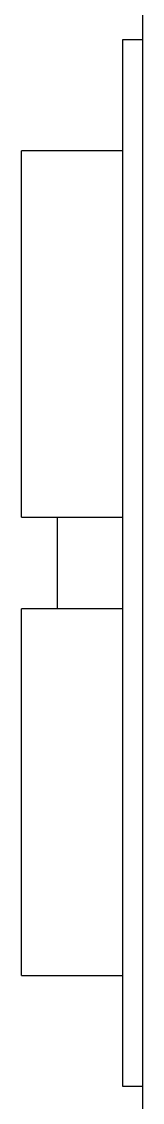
# Model space of a CAD drawing. Extents: x -3 to 396, y 2 to 203.
# Drawn here: x 123.75 to 125.59, y 36.07 to 52.58 of the extents above; entities that cross this region are included whole.
import ezdxf

# ---------------------------------------------------------------- set-up
doc = ezdxf.new("R2010")
doc.units = 0
doc.header["$LTSCALE"] = 10
doc.layers.get('0').update_dxf_attribs({"linetype": 'CONTINUOUS'})

msp = doc.modelspace()

# ---------------------------------------------------------------- linework, layer by layer
at = {"color": 7, "linetype": 'CONTINUOUS'}
for p, q in [((125.589269, 57.306128), (125.589269, 29.306128)), ((125.289269, 52.306128), (125.589269, 52.306128)), ((125.289269, 36.306128), (125.289269, 52.306128)), ((123.746806, 45.006128), (123.746806, 50.606128)), ((125.289269, 50.606128), (123.746806, 50.606128)), ((123.746806, 45.006128), (125.289269, 45.006128)), ((124.289269, 45.006128), (124.289269, 43.606128)), ((123.746806, 38.006128), (123.746806, 43.606128)), ((125.289269, 43.606128), (123.746806, 43.606128)), ((123.746806, 38.006128), (125.289269, 38.006128)), ((125.589269, 36.306128), (125.289269, 36.306128))]:
    msp.add_line(p, q, dxfattribs=at)

doc.saveas('drawing.dxf')
